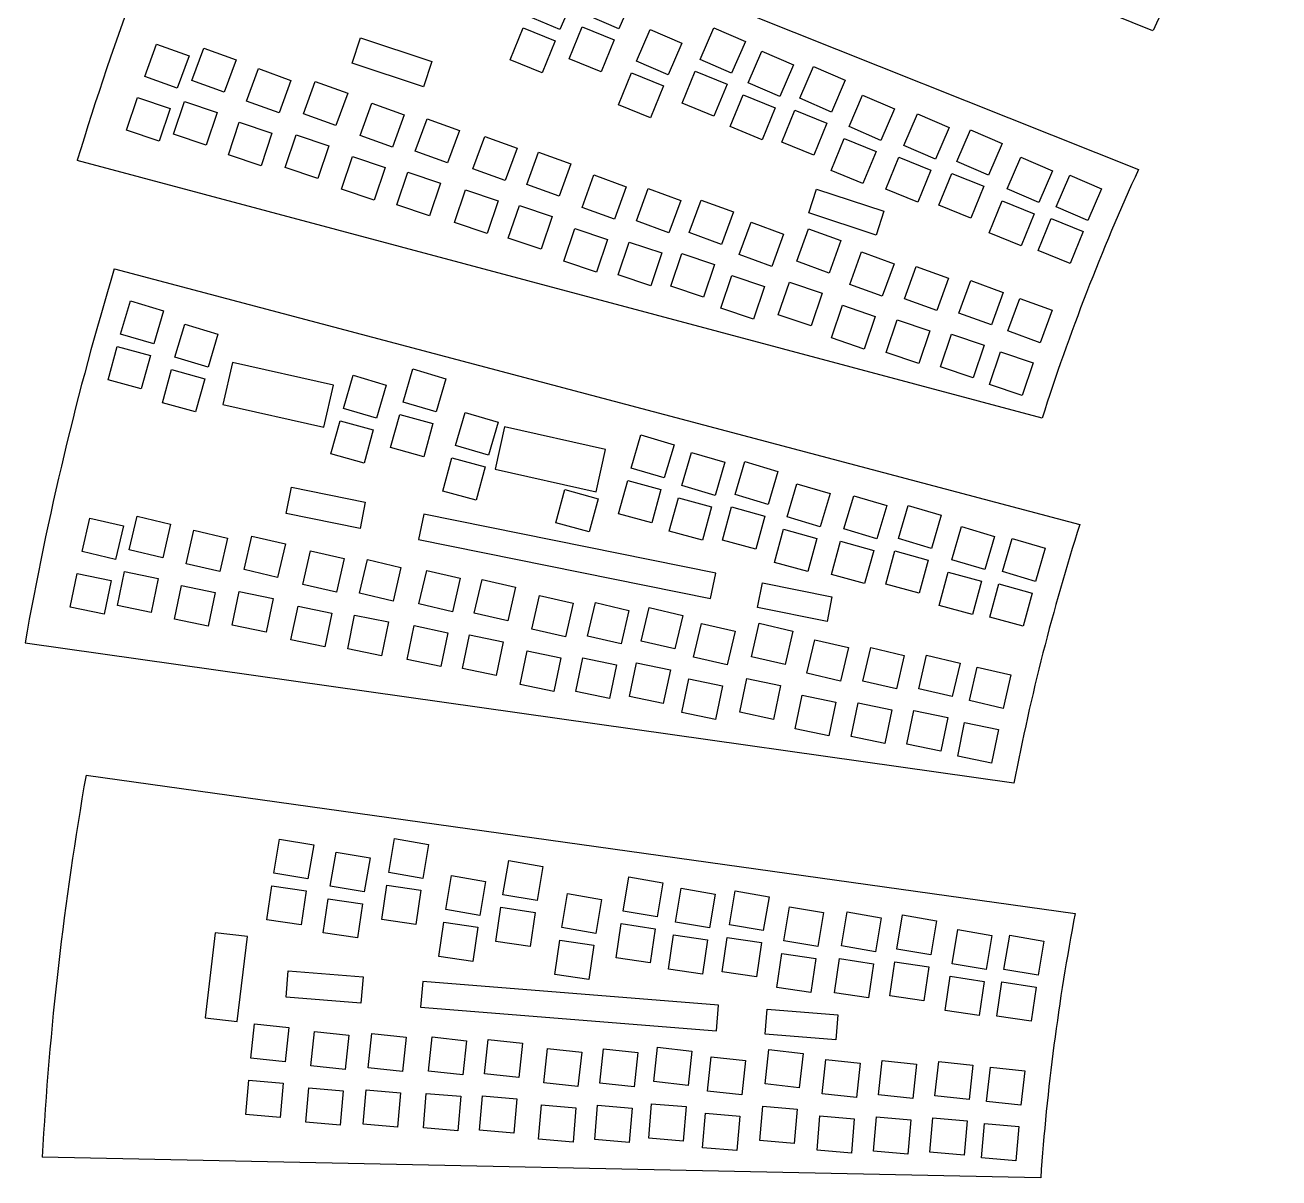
# Model space of a CAD drawing. Extents: x -234 to 632, y -244 to 547.
# Drawn here: x -234.1 to -88.7, y 172.6 to 306.4 of the extents above; entities that cross this region are included whole.
import ezdxf

# ---------------------------------------------------------------- set-up
doc = ezdxf.new("R2010")
doc.units = 0
doc.layers.get('0').update_dxf_attribs({"linetype": 'CONTINUOUS'})

msp = doc.modelspace()

# ---------------------------------------------------------------- linework, layer by layer
at = {"color": 7, "linetype": 'CONTINUOUS'}
for p, q in [((-103.26, 305.7), (-210.69, 348.96)), ((-212.52, 332.49), (-104.94, 289.61)), ((-170.46, 309.49), (-172.05, 305.82)), ((-163.61, 309.6), (-165.19, 305.93)), ((-172.05, 305.82), (-175.72, 307.4)), ((-165.19, 305.93), (-168.86, 307.51)), ((-177.8, 302.33), (-176.3, 306.03)), ((-176.3, 306.03), (-172.59, 304.53)), ((-170.95, 302.44), (-169.44, 306.14)), ((-169.44, 306.14), (-165.73, 304.63)), ((-163.15, 302.18), (-161.56, 305.85)), ((-161.56, 305.85), (-157.89, 304.27)), ((-155.79, 302.36), (-154.2, 306.04)), ((-154.2, 306.04), (-150.53, 304.45)), ((-220.17, 300.39), (-218.81, 304.15)), ((-218.81, 304.15), (-215.05, 302.78)), ((-196.13, 301.95), (-195.16, 304.88)), ((-195.16, 304.88), (-186.88, 302.14)), ((-172.59, 304.53), (-174.1, 300.82)), ((-165.73, 304.63), (-167.24, 300.93)), ((-157.89, 304.27), (-159.47, 300.59)), ((-150.53, 304.45), (-152.12, 300.78)), ((-215.05, 302.78), (-216.42, 299.02)), ((-214.72, 299.93), (-213.35, 303.69)), ((-213.35, 303.69), (-209.6, 302.32)), ((-150.2, 299.64), (-148.61, 303.32)), ((-148.61, 303.32), (-144.94, 301.73)), ((-209.6, 302.32), (-210.96, 298.56)), ((-208.37, 297.54), (-207, 301.3)), ((-207, 301.3), (-203.24, 299.93)), ((-187.85, 299.2), (-196.13, 301.95)), ((-186.88, 302.14), (-187.85, 299.2)), ((-174.1, 300.82), (-177.8, 302.33)), ((-167.24, 300.93), (-170.95, 302.44)), ((-159.47, 300.59), (-163.15, 302.18)), ((-157.87, 297.29), (-156.36, 300.99)), ((-156.36, 300.99), (-152.66, 299.48)), ((-152.12, 300.78), (-155.79, 302.36)), ((-144.94, 301.73), (-146.52, 298.06)), ((-144.21, 297.86), (-142.62, 301.53)), ((-142.62, 301.53), (-138.95, 299.95)), ((-216.42, 299.02), (-220.17, 300.39)), ((-210.96, 298.56), (-214.72, 299.93)), ((-203.24, 299.93), (-204.61, 296.17)), ((-201.78, 296.06), (-200.41, 299.82)), ((-200.41, 299.82), (-196.65, 298.45)), ((-165.23, 297.1), (-163.72, 300.81)), ((-163.72, 300.81), (-160.02, 299.3)), ((-146.52, 298.06), (-150.2, 299.64)), ((-138.95, 299.95), (-140.54, 296.27)), ((-196.65, 298.45), (-198.02, 294.69)), ((-160.02, 299.3), (-161.53, 295.59)), ((-152.66, 299.48), (-154.17, 295.78)), ((-152.28, 294.57), (-150.77, 298.27)), ((-150.77, 298.27), (-147.07, 296.77)), ((-138.51, 294.57), (-136.93, 298.24)), ((-136.93, 298.24), (-133.25, 296.65)), ((-222.3, 294.16), (-221.03, 297.95)), ((-221.03, 297.95), (-217.24, 296.68)), ((-217.24, 296.68), (-218.51, 292.88)), ((-216.85, 293.71), (-215.58, 297.5)), ((-215.58, 297.5), (-211.79, 296.22)), ((-204.61, 296.17), (-208.37, 297.54)), ((-195.22, 293.54), (-193.85, 297.3)), ((-193.85, 297.3), (-190.1, 295.93)), ((-161.53, 295.59), (-165.23, 297.1)), ((-154.17, 295.78), (-157.87, 297.29)), ((-147.07, 296.77), (-148.57, 293.06)), ((-140.54, 296.27), (-144.21, 297.86)), ((-133.25, 296.65), (-134.84, 292.98)), ((-211.79, 296.22), (-213.06, 292.43)), ((-198.02, 294.69), (-201.78, 296.06)), ((-190.1, 295.93), (-191.46, 292.18)), ((-188.82, 291.73), (-187.45, 295.49)), ((-187.45, 295.49), (-183.69, 294.12)), ((-146.29, 292.78), (-144.78, 296.49)), ((-144.78, 296.49), (-141.08, 294.98)), ((-132.15, 292.39), (-130.56, 296.07)), ((-130.56, 296.07), (-126.89, 294.48)), ((-218.51, 292.88), (-222.3, 294.16)), ((-210.49, 291.32), (-209.22, 295.11)), ((-209.22, 295.11), (-205.43, 293.83)), ((-205.43, 293.83), (-206.7, 290.04)), ((-183.69, 294.12), (-185.06, 290.36)), ((-148.57, 293.06), (-152.28, 294.57)), ((-141.08, 294.98), (-142.59, 291.27)), ((-134.84, 292.98), (-138.51, 294.57)), ((-126.89, 294.48), (-128.48, 290.81)), ((-126.01, 290.52), (-124.42, 294.2)), ((-124.42, 294.2), (-120.75, 292.61)), ((-213.06, 292.43), (-216.85, 293.71)), ((-203.91, 289.84), (-202.63, 293.63)), ((-202.63, 293.63), (-198.84, 292.35)), ((-198.84, 292.35), (-200.12, 288.56)), ((-191.46, 292.18), (-195.22, 293.54)), ((-182.13, 289.68), (-180.76, 293.44)), ((-180.76, 293.44), (-177, 292.07)), ((-142.59, 291.27), (-146.29, 292.78)), ((-140.59, 289.49), (-139.09, 293.19)), ((-139.09, 293.19), (-135.38, 291.69)), ((-128.48, 290.81), (-132.15, 292.39)), ((-120.75, 292.61), (-122.33, 288.94)), ((-206.7, 290.04), (-210.49, 291.32)), ((-197.35, 287.32), (-196.08, 291.11)), ((-196.08, 291.11), (-192.29, 289.83)), ((-185.06, 290.36), (-188.82, 291.73)), ((-177, 292.07), (-178.37, 288.31)), ((-175.89, 287.86), (-174.52, 291.62)), ((-174.52, 291.62), (-170.76, 290.25)), ((-135.38, 291.69), (-136.89, 287.98)), ((-134.23, 287.32), (-132.72, 291.02)), ((-132.72, 291.02), (-129.02, 289.52)), ((-120.17, 287.35), (-118.58, 291.02)), ((-118.58, 291.02), (-114.91, 289.43)), ((-116.12, 260.77), (-228.01, 290.66)), ((-200.12, 288.56), (-203.91, 289.84)), ((-192.29, 289.83), (-193.56, 286.04)), ((-178.37, 288.31), (-182.13, 289.68)), ((-170.76, 290.25), (-172.13, 286.49)), ((-136.89, 287.98), (-140.59, 289.49)), ((-129.02, 289.52), (-130.53, 285.81)), ((-122.33, 288.94), (-126.01, 290.52)), ((-114.91, 289.43), (-116.49, 285.76)), ((-190.95, 285.51), (-189.67, 289.3)), ((-189.67, 289.3), (-185.88, 288.02)), ((-185.88, 288.02), (-187.15, 284.23)), ((-169.47, 285.21), (-168.1, 288.97)), ((-168.1, 288.97), (-164.34, 287.6)), ((-128.09, 285.45), (-126.58, 289.15)), ((-126.58, 289.15), (-122.87, 287.65)), ((-114.49, 285.28), (-112.91, 288.95)), ((-112.91, 288.95), (-109.24, 287.36)), ((-193.56, 286.04), (-197.35, 287.32)), ((-184.26, 283.45), (-182.98, 287.24)), ((-182.98, 287.24), (-179.19, 285.97)), ((-172.13, 286.49), (-175.89, 287.86)), ((-164.34, 287.6), (-165.71, 283.84)), ((-163.16, 283.63), (-161.79, 287.39)), ((-161.79, 287.39), (-158.03, 286.02)), ((-143.19, 284.57), (-142.27, 287.34)), ((-142.27, 287.34), (-134.46, 284.76)), ((-130.53, 285.81), (-134.23, 287.32)), ((-122.87, 287.65), (-124.38, 283.94)), ((-116.49, 285.76), (-120.17, 287.35)), ((-109.24, 287.36), (-110.82, 283.69)), ((-187.15, 284.23), (-190.95, 285.51)), ((-179.19, 285.97), (-180.47, 282.18)), ((-178.02, 281.63), (-176.74, 285.42)), ((-176.74, 285.42), (-172.95, 284.15)), ((-165.71, 283.84), (-169.47, 285.21)), ((-158.03, 286.02), (-159.4, 282.26)), ((-157.03, 282.29), (-155.67, 286.05)), ((-155.67, 286.05), (-151.91, 284.68)), ((-124.38, 283.94), (-128.09, 285.45)), ((-122.25, 282.27), (-120.74, 285.98)), ((-120.74, 285.98), (-117.04, 284.47)), ((-110.82, 283.69), (-114.49, 285.28)), ((-172.95, 284.15), (-174.23, 280.36)), ((-159.4, 282.26), (-163.16, 283.63)), ((-151.91, 284.68), (-153.28, 280.92)), ((-135.38, 281.98), (-143.19, 284.57)), ((-134.46, 284.76), (-135.38, 281.98)), ((-117.04, 284.47), (-118.54, 280.76)), ((-116.58, 280.2), (-115.07, 283.91)), ((-115.07, 283.91), (-111.36, 282.4)), ((-180.47, 282.18), (-184.26, 283.45)), ((-171.6, 278.98), (-170.32, 282.77)), ((-170.32, 282.77), (-166.53, 281.5)), ((-153.28, 280.92), (-157.03, 282.29)), ((-151.24, 279.73), (-149.87, 283.49)), ((-149.87, 283.49), (-146.11, 282.12)), ((-146.11, 282.12), (-147.48, 278.36)), ((-144.58, 278.96), (-143.21, 282.72)), ((-143.21, 282.72), (-139.45, 281.35)), ((-118.54, 280.76), (-122.25, 282.27)), ((-111.36, 282.4), (-112.87, 278.69)), ((-174.23, 280.36), (-178.02, 281.63)), ((-166.53, 281.5), (-167.81, 277.71)), ((-165.29, 277.4), (-164.01, 281.19)), ((-164.01, 281.19), (-160.22, 279.92)), ((-139.45, 281.35), (-140.82, 277.59)), ((-160.22, 279.92), (-161.49, 276.12)), ((-159.16, 276.07), (-157.89, 279.86)), ((-157.89, 279.86), (-154.1, 278.58)), ((-147.48, 278.36), (-151.24, 279.73)), ((-138.42, 276.28), (-137.05, 280.04)), ((-137.05, 280.04), (-133.29, 278.67)), ((-112.87, 278.69), (-116.58, 280.2)), ((-223.71, 278.07), (-111.75, 248.42)), ((-167.81, 277.71), (-171.6, 278.98)), ((-154.1, 278.58), (-155.37, 274.79)), ((-140.82, 277.59), (-144.58, 278.96)), ((-133.29, 278.67), (-134.66, 274.92)), ((-132.09, 274.61), (-130.72, 278.37)), ((-130.72, 278.37), (-126.96, 277)), ((-161.49, 276.12), (-165.29, 277.4)), ((-153.37, 273.51), (-152.09, 277.3)), ((-152.09, 277.3), (-148.3, 276.02)), ((-146.71, 272.73), (-145.43, 276.53)), ((-145.43, 276.53), (-141.64, 275.25)), ((-134.66, 274.92), (-138.42, 276.28)), ((-126.96, 277), (-128.33, 273.24)), ((-125.76, 272.95), (-124.39, 276.71)), ((-124.39, 276.71), (-120.63, 275.34)), ((-155.37, 274.79), (-159.16, 276.07)), ((-148.3, 276.02), (-149.58, 272.23)), ((-141.64, 275.25), (-142.91, 271.46)), ((-120.63, 275.34), (-122, 271.58)), ((-222.98, 270.51), (-221.84, 274.35)), ((-221.84, 274.35), (-218.01, 273.21)), ((-149.58, 272.23), (-153.37, 273.51)), ((-140.55, 270.06), (-139.27, 273.85)), ((-139.27, 273.85), (-135.48, 272.57)), ((-128.33, 273.24), (-132.09, 274.61)), ((-120.09, 270.88), (-118.72, 274.64)), ((-118.72, 274.64), (-114.96, 273.27)), ((-218.01, 273.21), (-219.14, 269.38)), ((-142.91, 271.46), (-146.71, 272.73)), ((-135.48, 272.57), (-136.76, 268.78)), ((-134.22, 268.39), (-132.94, 272.18)), ((-132.94, 272.18), (-129.15, 270.9)), ((-122, 271.58), (-125.76, 272.95)), ((-114.96, 273.27), (-116.33, 269.51)), ((-219.14, 269.38), (-222.98, 270.51)), ((-216.68, 267.82), (-215.55, 271.65)), ((-215.55, 271.65), (-211.71, 270.52)), ((-211.71, 270.52), (-212.84, 266.69)), ((-129.15, 270.9), (-130.43, 267.11)), ((-127.89, 266.73), (-126.61, 270.52)), ((-126.61, 270.52), (-122.82, 269.24)), ((-116.33, 269.51), (-120.09, 270.88)), ((-224.43, 265.22), (-223.38, 269.08)), ((-223.38, 269.08), (-219.52, 268.03)), ((-136.76, 268.78), (-140.55, 270.06)), ((-122.82, 269.24), (-124.1, 265.45)), ((-219.52, 268.03), (-220.58, 264.17)), ((-212.84, 266.69), (-216.68, 267.82)), ((-130.43, 267.11), (-134.22, 268.39)), ((-122.22, 264.66), (-120.94, 268.45)), ((-120.94, 268.45), (-117.15, 267.17)), ((-218.14, 262.53), (-217.09, 266.39)), ((-217.09, 266.39), (-213.23, 265.34)), ((-210.01, 267.21), (-211.11, 262.33)), ((-198.31, 264.58), (-210.01, 267.21)), ((-190.22, 262.63), (-189.09, 266.47)), ((-189.09, 266.47), (-185.25, 265.34)), ((-124.1, 265.45), (-127.89, 266.73)), ((-117.15, 267.17), (-118.43, 263.38)), ((-220.58, 264.17), (-224.43, 265.22)), ((-213.23, 265.34), (-214.28, 261.48)), ((-197.14, 261.9), (-196, 265.73)), ((-196, 265.73), (-192.17, 264.6)), ((-185.25, 265.34), (-186.38, 261.5)), ((-118.43, 263.38), (-122.22, 264.66)), ((-199.4, 259.7), (-198.31, 264.58)), ((-192.17, 264.6), (-193.3, 260.76)), ((-214.28, 261.48), (-218.14, 262.53)), ((-211.11, 262.33), (-199.4, 259.7)), ((-193.3, 260.76), (-197.14, 261.9)), ((-186.38, 261.5), (-190.22, 262.63)), ((-198.59, 256.61), (-197.54, 260.47)), ((-197.54, 260.47), (-193.68, 259.41)), ((-191.68, 257.35), (-190.62, 261.2)), ((-190.62, 261.2), (-186.76, 260.15)), ((-184.16, 257.58), (-183.03, 261.42)), ((-183.03, 261.42), (-179.19, 260.29)), ((-179.19, 260.29), (-180.33, 256.45)), ((-193.68, 259.41), (-194.74, 255.56)), ((-186.76, 260.15), (-187.82, 256.29)), ((-178.45, 259.74), (-179.54, 254.86)), ((-166.74, 257.11), (-178.45, 259.74)), ((-180.33, 256.45), (-184.16, 257.58)), ((-163.77, 254.97), (-162.64, 258.81)), ((-162.64, 258.81), (-158.8, 257.68)), ((-158.8, 257.68), (-159.93, 253.84)), ((-194.74, 255.56), (-198.59, 256.61)), ((-187.82, 256.29), (-191.68, 257.35)), ((-185.62, 252.29), (-184.57, 256.15)), ((-184.57, 256.15), (-180.71, 255.1)), ((-167.83, 252.23), (-166.74, 257.11)), ((-157.89, 252.94), (-156.76, 256.78)), ((-156.76, 256.78), (-152.92, 255.65)), ((-180.71, 255.1), (-181.76, 251.24)), ((-179.54, 254.86), (-167.83, 252.23)), ((-159.93, 253.84), (-163.77, 254.97)), ((-152.92, 255.65), (-154.05, 251.81)), ((-151.73, 251.89), (-150.6, 255.72)), ((-150.6, 255.72), (-146.76, 254.59)), ((-146.76, 254.59), (-147.9, 250.76)), ((-165.23, 249.68), (-164.17, 253.54)), ((-164.17, 253.54), (-160.32, 252.49)), ((-145.68, 249.3), (-144.55, 253.14)), ((-144.55, 253.14), (-140.71, 252.01)), ((-203.77, 249.72), (-203.15, 252.74)), ((-203.15, 252.74), (-194.61, 251.01)), ((-181.76, 251.24), (-185.62, 252.29)), ((-172.51, 248.61), (-171.46, 252.47)), ((-171.46, 252.47), (-167.6, 251.42)), ((-160.32, 252.49), (-161.37, 248.63)), ((-154.05, 251.81), (-157.89, 252.94)), ((-147.9, 250.76), (-151.73, 251.89)), ((-140.71, 252.01), (-141.84, 248.17)), ((-139.1, 247.91), (-137.97, 251.75)), ((-137.97, 251.75), (-134.13, 250.62)), ((-194.61, 251.01), (-195.22, 247.98)), ((-167.6, 251.42), (-168.65, 247.56)), ((-159.35, 247.65), (-158.3, 251.51)), ((-158.3, 251.51), (-154.44, 250.46)), ((-154.44, 250.46), (-155.49, 246.6)), ((-153.19, 246.6), (-152.14, 250.46)), ((-152.14, 250.46), (-148.28, 249.41)), ((-134.13, 250.62), (-135.27, 246.78)), ((-132.78, 246.79), (-131.65, 250.63)), ((-131.65, 250.63), (-127.81, 249.5)), ((-227.45, 245.28), (-226.54, 249.17)), ((-226.54, 249.17), (-222.65, 248.27)), ((-221.99, 245.48), (-221.08, 249.38)), ((-221.08, 249.38), (-217.18, 248.47)), ((-195.22, 247.98), (-203.77, 249.72)), ((-187.82, 249.64), (-188.42, 246.7)), ((-153.97, 242.78), (-187.82, 249.64)), ((-161.37, 248.63), (-165.23, 249.68)), ((-148.28, 249.41), (-149.33, 245.55)), ((-141.84, 248.17), (-145.68, 249.3)), ((-127.81, 249.5), (-128.94, 245.66)), ((-222.65, 248.27), (-223.56, 244.37)), ((-217.18, 248.47), (-218.09, 244.57)), ((-215.39, 243.87), (-214.48, 247.77)), ((-214.48, 247.77), (-210.58, 246.86)), ((-168.65, 247.56), (-172.51, 248.61)), ((-155.49, 246.6), (-159.35, 247.65)), ((-147.14, 244.01), (-146.09, 247.87)), ((-146.09, 247.87), (-142.23, 246.82)), ((-135.27, 246.78), (-139.1, 247.91)), ((-126.6, 244.34), (-125.47, 248.18)), ((-125.47, 248.18), (-121.63, 247.04)), ((-210.58, 246.86), (-211.49, 242.97)), ((-208.67, 243.19), (-207.76, 247.09)), ((-207.76, 247.09), (-203.87, 246.18)), ((-203.87, 246.18), (-204.77, 242.29)), ((-188.42, 246.7), (-154.57, 239.84)), ((-149.33, 245.55), (-153.19, 246.6)), ((-142.23, 246.82), (-143.28, 242.96)), ((-140.56, 242.62), (-139.51, 246.48)), ((-139.51, 246.48), (-135.65, 245.43)), ((-128.94, 245.66), (-132.78, 246.79)), ((-121.63, 247.04), (-122.76, 243.21)), ((-120.72, 242.97), (-119.59, 246.8)), ((-119.59, 246.8), (-115.75, 245.67)), ((-223.56, 244.37), (-227.45, 245.28)), ((-218.09, 244.57), (-221.99, 245.48)), ((-201.86, 241.48), (-200.95, 245.38)), ((-200.95, 245.38), (-197.06, 244.47)), ((-197.06, 244.47), (-197.96, 240.57)), ((-195.28, 240.45), (-194.37, 244.35)), ((-194.37, 244.35), (-190.48, 243.44)), ((-135.65, 245.43), (-136.7, 241.57)), ((-134.24, 241.5), (-133.19, 245.36)), ((-133.19, 245.36), (-129.33, 244.31)), ((-129.33, 244.31), (-130.38, 240.45)), ((-122.76, 243.21), (-126.6, 244.34)), ((-115.75, 245.67), (-116.88, 241.83)), ((-223.35, 239.05), (-222.54, 242.96)), ((-222.54, 242.96), (-218.62, 242.15)), ((-211.49, 242.97), (-215.39, 243.87)), ((-204.77, 242.29), (-208.67, 243.19)), ((-190.48, 243.44), (-191.38, 239.54)), ((-188.4, 239.21), (-187.49, 243.11)), ((-187.49, 243.11), (-183.59, 242.2)), ((-143.28, 242.96), (-147.14, 244.01)), ((-128.06, 239.05), (-127.01, 242.91)), ((-127.01, 242.91), (-123.15, 241.86)), ((-116.88, 241.83), (-120.72, 242.97)), ((-228.82, 238.84), (-228.01, 242.76)), ((-228.01, 242.76), (-224.09, 241.95)), ((-224.09, 241.95), (-224.9, 238.03)), ((-218.62, 242.15), (-219.44, 238.23)), ((-197.96, 240.57), (-201.86, 241.48)), ((-183.59, 242.2), (-184.5, 238.31)), ((-181.98, 238.16), (-181.07, 242.05)), ((-181.07, 242.05), (-177.18, 241.15)), ((-154.57, 239.84), (-153.97, 242.78)), ((-149.12, 238.82), (-148.54, 241.68)), ((-148.54, 241.68), (-140.49, 240.05)), ((-136.7, 241.57), (-140.56, 242.62)), ((-130.38, 240.45), (-134.24, 241.5)), ((-123.15, 241.86), (-124.2, 238)), ((-122.18, 237.68), (-121.13, 241.54)), ((-121.13, 241.54), (-117.27, 240.48)), ((-216.75, 237.44), (-215.94, 241.35)), ((-215.94, 241.35), (-212.02, 240.54)), ((-212.02, 240.54), (-212.84, 236.63)), ((-210.04, 236.76), (-209.22, 240.67)), ((-209.22, 240.67), (-205.31, 239.86)), ((-191.38, 239.54), (-195.28, 240.45)), ((-177.18, 241.15), (-178.08, 237.25)), ((-175.29, 236.3), (-174.39, 240.19)), ((-174.39, 240.19), (-170.49, 239.29)), ((-140.49, 240.05), (-141.06, 237.19)), ((-117.27, 240.48), (-118.32, 236.62)), ((-224.9, 238.03), (-228.82, 238.84)), ((-219.44, 238.23), (-223.35, 239.05)), ((-205.31, 239.86), (-206.12, 235.95)), ((-203.23, 235.05), (-202.41, 238.96)), ((-202.41, 238.96), (-198.5, 238.15)), ((-184.5, 238.31), (-188.4, 239.21)), ((-170.49, 239.29), (-171.4, 235.39)), ((-168.83, 235.49), (-167.93, 239.38)), ((-167.93, 239.38), (-164.03, 238.47)), ((-164.03, 238.47), (-164.94, 234.58)), ((-162.6, 234.9), (-161.69, 238.79)), ((-161.69, 238.79), (-157.79, 237.88)), ((-141.06, 237.19), (-149.12, 238.82)), ((-124.2, 238), (-128.06, 239.05)), ((-212.84, 236.63), (-216.75, 237.44)), ((-198.5, 238.15), (-199.31, 234.23)), ((-196.65, 234.01), (-195.84, 237.93)), ((-195.84, 237.93), (-191.92, 237.12)), ((-191.92, 237.12), (-192.73, 233.2)), ((-178.08, 237.25), (-181.98, 238.16)), ((-157.79, 237.88), (-158.7, 233.99)), ((-118.32, 236.62), (-122.18, 237.68)), ((-206.12, 235.95), (-210.04, 236.76)), ((-189.76, 232.78), (-188.95, 236.7)), ((-188.95, 236.7), (-185.04, 235.88)), ((-185.04, 235.88), (-185.85, 231.97)), ((-183.35, 231.72), (-182.53, 235.64)), ((-182.53, 235.64), (-178.62, 234.83)), ((-171.4, 235.39), (-175.29, 236.3)), ((-156.54, 233.05), (-155.63, 236.95)), ((-155.63, 236.95), (-151.73, 236.04)), ((-151.73, 236.04), (-152.64, 232.14)), ((-149.83, 233.08), (-148.92, 236.98)), ((-148.92, 236.98), (-145.02, 236.07)), ((-145.02, 236.07), (-145.93, 232.18)), ((-119.39, 218.44), (-234.06, 234.68)), ((-199.31, 234.23), (-203.23, 235.05)), ((-178.62, 234.83), (-179.43, 230.91)), ((-164.94, 234.58), (-168.83, 235.49)), ((-158.7, 233.99), (-162.6, 234.9)), ((-143.39, 231.17), (-142.49, 235.06)), ((-142.49, 235.06), (-138.59, 234.15)), ((-138.59, 234.15), (-139.5, 230.26)), ((-136.91, 230.26), (-136, 234.16)), ((-136, 234.16), (-132.11, 233.25)), ((-192.73, 233.2), (-196.65, 234.01)), ((-185.85, 231.97), (-189.76, 232.78)), ((-176.66, 229.86), (-175.85, 233.78)), ((-175.85, 233.78), (-171.93, 232.97)), ((-171.93, 232.97), (-172.74, 229.05)), ((-170.2, 229.05), (-169.39, 232.97)), ((-169.39, 232.97), (-165.47, 232.15)), ((-152.64, 232.14), (-156.54, 233.05)), ((-145.93, 232.18), (-149.83, 233.08)), ((-132.11, 233.25), (-133.01, 229.36)), ((-130.43, 229.38), (-129.52, 233.27)), ((-129.52, 233.27), (-125.62, 232.36)), ((-179.43, 230.91), (-183.35, 231.72)), ((-165.47, 232.15), (-166.28, 228.24)), ((-163.96, 228.46), (-163.15, 232.38)), ((-163.15, 232.38), (-159.23, 231.56)), ((-159.23, 231.56), (-160.05, 227.65)), ((-125.62, 232.36), (-126.53, 228.47)), ((-124.55, 228), (-123.64, 231.9)), ((-123.64, 231.9), (-119.74, 230.99)), ((-172.74, 229.05), (-176.66, 229.86)), ((-157.9, 226.61), (-157.09, 230.53)), ((-157.09, 230.53), (-153.17, 229.72)), ((-151.19, 226.65), (-150.38, 230.56)), ((-150.38, 230.56), (-146.46, 229.75)), ((-146.46, 229.75), (-147.28, 225.83)), ((-139.5, 230.26), (-143.39, 231.17)), ((-133.01, 229.36), (-136.91, 230.26)), ((-119.74, 230.99), (-120.65, 227.1)), ((-166.28, 228.24), (-170.2, 229.05)), ((-160.05, 227.65), (-163.96, 228.46)), ((-153.17, 229.72), (-153.99, 225.8)), ((-144.76, 224.73), (-143.95, 228.65)), ((-143.95, 228.65), (-140.03, 227.83)), ((-126.53, 228.47), (-130.43, 229.38)), ((-140.03, 227.83), (-140.84, 223.92)), ((-138.28, 223.83), (-137.46, 227.75)), ((-137.46, 227.75), (-133.55, 226.93)), ((-133.55, 226.93), (-134.36, 223.02)), ((-131.79, 222.94), (-130.98, 226.86)), ((-130.98, 226.86), (-127.06, 226.05)), ((-120.65, 227.1), (-124.55, 228)), ((-153.99, 225.8), (-157.9, 226.61)), ((-147.28, 225.83), (-151.19, 226.65)), ((-127.06, 226.05), (-127.88, 222.13)), ((-125.91, 221.57), (-125.1, 225.48)), ((-125.1, 225.48), (-121.18, 224.67)), ((-140.84, 223.92), (-144.76, 224.73)), ((-121.18, 224.67), (-122, 220.76)), ((-134.36, 223.02), (-138.28, 223.83)), ((-127.88, 222.13), (-131.79, 222.94)), ((-122, 220.76), (-125.91, 221.57)), ((-226.99, 219.37), (-112.29, 203.32)), ((-205.2, 207.99), (-204.54, 211.93)), ((-204.54, 211.93), (-200.59, 211.27)), ((-200.59, 211.27), (-201.26, 207.32)), ((-191.89, 208.05), (-191.22, 211.99)), ((-191.22, 211.99), (-187.28, 211.33)), ((-187.28, 211.33), (-187.94, 207.38)), ((-198.67, 206.49), (-198, 210.43)), ((-198, 210.43), (-194.06, 209.77)), ((-194.06, 209.77), (-194.73, 205.82)), ((-178.64, 205.49), (-177.97, 209.44)), ((-177.97, 209.44), (-174.03, 208.77)), ((-201.26, 207.32), (-205.2, 207.99)), ((-187.94, 207.38), (-191.89, 208.05)), ((-174.03, 208.77), (-174.69, 204.83)), ((-206.02, 202.56), (-205.44, 206.52)), ((-205.44, 206.52), (-201.48, 205.94)), ((-194.73, 205.82), (-198.67, 206.49)), ((-192.7, 202.62), (-192.12, 206.58)), ((-192.12, 206.58), (-188.16, 206)), ((-185.27, 203.76), (-184.61, 207.7)), ((-184.61, 207.7), (-180.66, 207.04)), ((-180.66, 207.04), (-181.33, 203.09)), ((-164.71, 203.6), (-164.05, 207.55)), ((-164.05, 207.55), (-160.1, 206.88)), ((-160.1, 206.88), (-160.77, 202.94)), ((-201.48, 205.94), (-202.06, 201.98)), ((-188.16, 206), (-188.75, 202.04)), ((-174.69, 204.83), (-178.64, 205.49)), ((-171.82, 201.67), (-171.15, 205.62)), ((-171.15, 205.62), (-167.21, 204.95)), ((-158.64, 202.29), (-157.97, 206.24)), ((-157.97, 206.24), (-154.03, 205.57)), ((-154.03, 205.57), (-154.69, 201.63)), ((-152.39, 201.98), (-151.73, 205.93)), ((-151.73, 205.93), (-147.79, 205.26)), ((-147.79, 205.26), (-148.45, 201.32)), ((-199.48, 201.06), (-198.9, 205.02)), ((-198.9, 205.02), (-194.94, 204.44)), ((-194.94, 204.44), (-195.53, 200.48)), ((-181.33, 203.09), (-185.27, 203.76)), ((-179.45, 200.07), (-178.87, 204.03)), ((-178.87, 204.03), (-174.91, 203.44)), ((-167.21, 204.95), (-167.87, 201.01)), ((-160.77, 202.94), (-164.71, 203.6)), ((-146.08, 200.14), (-145.41, 204.08)), ((-145.41, 204.08), (-141.47, 203.42)), ((-202.06, 201.98), (-206.02, 202.56)), ((-188.75, 202.04), (-192.7, 202.62)), ((-186.09, 198.33), (-185.51, 202.29)), ((-185.51, 202.29), (-181.55, 201.71)), ((-174.91, 203.44), (-175.5, 199.49)), ((-165.53, 198.18), (-164.95, 202.14)), ((-164.95, 202.14), (-160.99, 201.55)), ((-154.69, 201.63), (-158.64, 202.29)), ((-141.47, 203.42), (-142.13, 199.47)), ((-139.38, 199.55), (-138.72, 203.49)), ((-138.72, 203.49), (-134.77, 202.82)), ((-134.77, 202.82), (-135.44, 198.88)), ((-132.97, 199.19), (-132.3, 203.14)), ((-132.3, 203.14), (-128.36, 202.47)), ((-128.36, 202.47), (-129.02, 198.53)), ((-212.01, 201.07), (-213.19, 191.22)), ((-208.28, 200.64), (-212.01, 201.07)), ((-195.53, 200.48), (-199.48, 201.06)), ((-181.55, 201.71), (-182.13, 197.75)), ((-167.87, 201.01), (-171.82, 201.67)), ((-160.99, 201.55), (-161.57, 197.6)), ((-159.45, 196.87), (-158.87, 200.82)), ((-158.87, 200.82), (-154.91, 200.24)), ((-148.45, 201.32), (-152.39, 201.98)), ((-126.54, 197.49), (-125.88, 201.44)), ((-125.88, 201.44), (-121.93, 200.77)), ((-121.93, 200.77), (-122.6, 196.83)), ((-120.54, 196.83), (-119.87, 200.78)), ((-119.87, 200.78), (-115.93, 200.11)), ((-209.46, 190.8), (-208.28, 200.64)), ((-175.5, 199.49), (-179.45, 200.07)), ((-172.63, 196.25), (-172.05, 200.2)), ((-172.05, 200.2), (-168.09, 199.62)), ((-168.09, 199.62), (-168.67, 195.66)), ((-154.91, 200.24), (-155.49, 196.28)), ((-153.21, 196.56), (-152.63, 200.51)), ((-152.63, 200.51), (-148.67, 199.93)), ((-148.67, 199.93), (-149.25, 195.97)), ((-142.13, 199.47), (-146.08, 200.14)), ((-135.44, 198.88), (-139.38, 199.55)), ((-115.93, 200.11), (-116.59, 196.17)), ((-182.13, 197.75), (-186.09, 198.33)), ((-161.57, 197.6), (-165.53, 198.18)), ((-146.89, 194.71), (-146.31, 198.67)), ((-146.31, 198.67), (-142.35, 198.09)), ((-142.35, 198.09), (-142.94, 194.13)), ((-140.2, 194.12), (-139.61, 198.08)), ((-139.61, 198.08), (-135.66, 197.49)), ((-129.02, 198.53), (-132.97, 199.19)), ((-203.8, 193.6), (-203.55, 196.68)), ((-203.55, 196.68), (-194.86, 195.98)), ((-155.49, 196.28), (-159.45, 196.87)), ((-149.25, 195.97), (-153.21, 196.56)), ((-135.66, 197.49), (-136.24, 193.54)), ((-133.78, 193.77), (-133.2, 197.72)), ((-133.2, 197.72), (-129.24, 197.14)), ((-129.24, 197.14), (-129.83, 193.18)), ((-122.6, 196.83), (-126.54, 197.49)), ((-116.59, 196.17), (-120.54, 196.83)), ((-194.86, 195.98), (-195.11, 192.91)), ((-187.95, 195.44), (-188.19, 192.45)), ((-153.65, 192.69), (-187.95, 195.44)), ((-168.67, 195.66), (-172.63, 196.25)), ((-127.36, 192.07), (-126.77, 196.03)), ((-126.77, 196.03), (-122.82, 195.44)), ((-122.82, 195.44), (-123.4, 191.48)), ((-121.35, 191.41), (-120.77, 195.37)), ((-120.77, 195.37), (-116.81, 194.78)), ((-195.11, 192.91), (-203.8, 193.6)), ((-142.94, 194.13), (-146.89, 194.71)), ((-136.24, 193.54), (-140.2, 194.12)), ((-129.83, 193.18), (-133.78, 193.77)), ((-116.81, 194.78), (-117.4, 190.82)), ((-188.19, 192.45), (-153.89, 189.7)), ((-153.89, 189.7), (-153.65, 192.69)), ((-148.24, 189.32), (-148.01, 192.23)), ((-148.01, 192.23), (-139.81, 191.57)), ((-123.4, 191.48), (-127.36, 192.07)), ((-213.19, 191.22), (-209.46, 190.8)), ((-207.88, 186.54), (-207.45, 190.52)), ((-207.45, 190.52), (-203.47, 190.08)), ((-139.81, 191.57), (-140.05, 188.66)), ((-117.4, 190.82), (-121.35, 191.41)), ((-203.47, 190.08), (-203.91, 186.11)), ((-200.92, 185.66), (-200.48, 189.63)), ((-200.48, 189.63), (-196.51, 189.2)), ((-196.51, 189.2), (-196.94, 185.22)), ((-194.26, 185.42), (-193.83, 189.4)), ((-193.83, 189.4), (-189.85, 188.96)), ((-140.05, 188.66), (-148.24, 189.32)), ((-189.85, 188.96), (-190.29, 184.98)), ((-187.28, 185.02), (-186.85, 188.99)), ((-186.85, 188.99), (-182.87, 188.56)), ((-182.87, 188.56), (-183.31, 184.58)), ((-180.78, 184.73), (-180.35, 188.71)), ((-180.35, 188.71), (-176.37, 188.27)), ((-176.37, 188.27), (-176.81, 184.3)), ((-173.92, 183.69), (-173.49, 187.66)), ((-173.49, 187.66), (-169.51, 187.23)), ((-167.41, 183.65), (-166.98, 187.63)), ((-166.98, 187.63), (-163, 187.19)), ((-161.15, 183.81), (-160.71, 187.79)), ((-160.71, 187.79), (-156.74, 187.35)), ((-203.91, 186.11), (-207.88, 186.54)), ((-169.51, 187.23), (-169.95, 183.25)), ((-163, 187.19), (-163.43, 183.22)), ((-156.74, 187.35), (-157.17, 183.38)), ((-154.91, 182.7), (-154.48, 186.68)), ((-154.48, 186.68), (-150.5, 186.25)), ((-150.5, 186.25), (-150.93, 182.27)), ((-148.25, 183.54), (-147.82, 187.52)), ((-147.82, 187.52), (-143.84, 187.08)), ((-143.84, 187.08), (-144.28, 183.11)), ((-141.64, 182.41), (-141.2, 186.38)), ((-141.2, 186.38), (-137.23, 185.95)), ((-135.09, 182.29), (-134.66, 186.26)), ((-134.66, 186.26), (-130.68, 185.83)), ((-128.55, 182.18), (-128.11, 186.16)), ((-128.11, 186.16), (-124.14, 185.72)), ((-196.94, 185.22), (-200.92, 185.66)), ((-190.29, 184.98), (-194.26, 185.42)), ((-183.31, 184.58), (-187.28, 185.02)), ((-176.81, 184.3), (-180.78, 184.73)), ((-137.23, 185.95), (-137.66, 181.97)), ((-130.68, 185.83), (-131.12, 181.85)), ((-124.14, 185.72), (-124.57, 181.75)), ((-122.55, 181.52), (-122.11, 185.5)), ((-122.11, 185.5), (-118.14, 185.06)), ((-118.14, 185.06), (-118.57, 181.09)), ((-208.47, 179.99), (-208.13, 183.97)), ((-208.13, 183.97), (-204.15, 183.64)), ((-204.15, 183.64), (-204.49, 179.65)), ((-169.95, 183.25), (-173.92, 183.69)), ((-163.43, 183.22), (-167.41, 183.65)), ((-157.17, 183.38), (-161.15, 183.81)), ((-144.28, 183.11), (-148.25, 183.54)), ((-201.5, 179.1), (-201.17, 183.09)), ((-201.17, 183.09), (-197.18, 182.75)), ((-197.18, 182.75), (-197.52, 178.76)), ((-194.85, 178.87), (-194.51, 182.85)), ((-194.51, 182.85), (-190.53, 182.51)), ((-190.53, 182.51), (-190.86, 178.53)), ((-187.87, 178.46), (-187.53, 182.45)), ((-187.53, 182.45), (-183.54, 182.11)), ((-183.54, 182.11), (-183.88, 178.12)), ((-181.37, 178.18), (-181.03, 182.17)), ((-181.03, 182.17), (-177.05, 181.83)), ((-177.05, 181.83), (-177.38, 177.84)), ((-150.93, 182.27), (-154.91, 182.7)), ((-137.66, 181.97), (-141.64, 182.41)), ((-131.12, 181.85), (-135.09, 182.29)), ((-124.57, 181.75), (-128.55, 182.18)), ((-174.51, 177.13), (-174.17, 181.12)), ((-174.17, 181.12), (-170.19, 180.78)), ((-170.19, 180.78), (-170.52, 176.79)), ((-168, 177.1), (-167.66, 181.08)), ((-167.66, 181.08), (-163.67, 180.75)), ((-163.67, 180.75), (-164.01, 176.76)), ((-161.74, 177.26), (-161.4, 181.25)), ((-161.4, 181.25), (-157.41, 180.91)), ((-157.41, 180.91), (-157.75, 176.92)), ((-148.84, 176.99), (-148.5, 180.97)), ((-148.5, 180.97), (-144.52, 180.63)), ((-144.52, 180.63), (-144.86, 176.65)), ((-118.57, 181.09), (-122.55, 181.52)), ((-204.49, 179.65), (-208.47, 179.99)), ((-197.52, 178.76), (-201.5, 179.1)), ((-190.86, 178.53), (-194.85, 178.87)), ((-155.5, 176.15), (-155.16, 180.14)), ((-155.16, 180.14), (-151.17, 179.8)), ((-151.17, 179.8), (-151.51, 175.81)), ((-142.22, 175.85), (-141.89, 179.84)), ((-141.89, 179.84), (-137.9, 179.5)), ((-137.9, 179.5), (-138.24, 175.51)), ((-135.68, 175.73), (-135.34, 179.72)), ((-135.34, 179.72), (-131.36, 179.38)), ((-131.36, 179.38), (-131.69, 175.4)), ((-129.14, 175.63), (-128.8, 179.61)), ((-128.8, 179.61), (-124.81, 179.28)), ((-124.81, 179.28), (-125.15, 175.29)), ((-123.13, 174.97), (-122.8, 178.95)), ((-122.8, 178.95), (-118.81, 178.62)), ((-183.88, 178.12), (-187.87, 178.46)), ((-177.38, 177.84), (-181.37, 178.18)), ((-118.81, 178.62), (-119.15, 174.63)), ((-170.52, 176.79), (-174.51, 177.13)), ((-164.01, 176.76), (-168, 177.1)), ((-157.75, 176.92), (-161.74, 177.26)), ((-151.51, 175.81), (-155.5, 176.15)), ((-144.86, 176.65), (-148.84, 176.99)), ((-116.29, 172.64), (-232.08, 175.05)), ((-138.24, 175.51), (-142.22, 175.85)), ((-131.69, 175.4), (-135.68, 175.73)), ((-125.15, 175.29), (-129.14, 175.63)), ((-119.15, 174.63), (-123.13, 174.97))]:
    msp.add_line(p, q, dxfattribs=at)
for centre, radius, start, end in [((131.99, 181.17), 376.28, 156.2861, 163.0824), ((132.31, 197.12), 259.39, 148.4151, 155.2526), ((130.89, 181.58), 259.39, 155.3882, 162.2257), ((136.48, 169.2), 376.29, 163.1817, 169.9778), ((135.35, 169.48), 259.4, 162.2837, 169.121), ((143.63, 154.36), 376.28, 170.0506, 176.847), ((142.48, 154.5), 259.4, 169.1528, 175.9901)]:
    msp.add_arc(centre, radius, start, end, dxfattribs=at)

doc.saveas('drawing.dxf')
